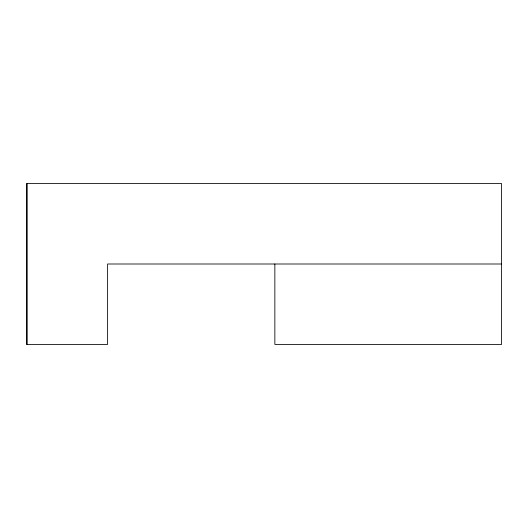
<?xml version="1.0" encoding="UTF-8"?>
<svg xmlns="http://www.w3.org/2000/svg" width="528" height="528" viewBox="0 0 528 528"><rect width="100%" height="100%" fill="white"/><g stroke="black" fill="none" stroke-linecap="round" stroke-linejoin="round"><path stroke-width="0.79" d="M501.6 264L107.613 264L107.613 344.408L26.4 344.408L26.4 183.592L501.6 183.592L501.6 344.408L274.857 344.408L274.857 264M27.205 183.592L27.205 344.408"/></g></svg>
